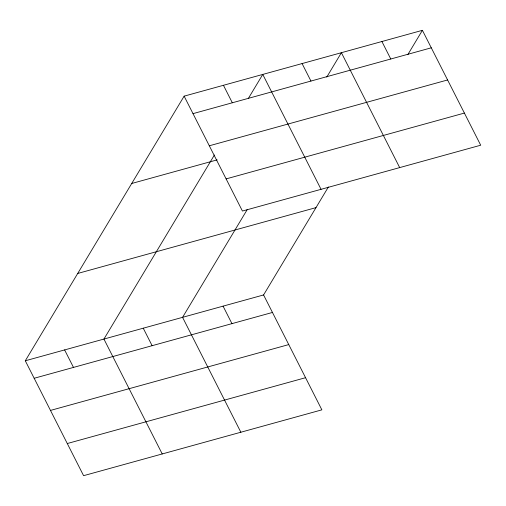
<?xml version="1.0" encoding="UTF-8"?>
<svg xmlns="http://www.w3.org/2000/svg" width="506" height="506" viewBox="0 0 506 506"><rect width="100%" height="100%" fill="white"/><g stroke="black" fill="none" stroke-linecap="round" stroke-linejoin="round"><path stroke-width="0.76" d="M328.394 186.967L263.575 294.954L321.867 409.847L83.591 475.678L25.3 360.784L184.133 96.153L422.409 30.322L480.7 145.216L242.425 211.046L184.133 96.153M214.411 154.988L103.932 339.058L162.224 453.952M248.541 98.12L262.766 74.426L321.051 189.326M247.377 209.345L182.565 317.338L240.856 432.232M326.768 77.076L341.398 52.706L399.683 167.6M407.785 54.692L422.409 30.322M193.007 113.641L431.283 47.817M209.313 145.785L447.595 79.961M131.718 183.482L217.156 159.877M226.112 178.903L464.394 113.072M77.715 273.455L315.991 207.624M25.3 360.784L263.575 294.954M34.174 378.273L272.456 312.449M50.48 410.417L288.762 344.586M67.285 443.534L305.561 377.704M381.903 41.511L390.777 59.006M302.082 63.566L310.956 81.061M223.45 85.293L232.324 102.781M223.07 306.143L231.944 323.638M143.249 328.198L152.123 345.687M64.616 349.918L73.49 367.413"/></g></svg>
